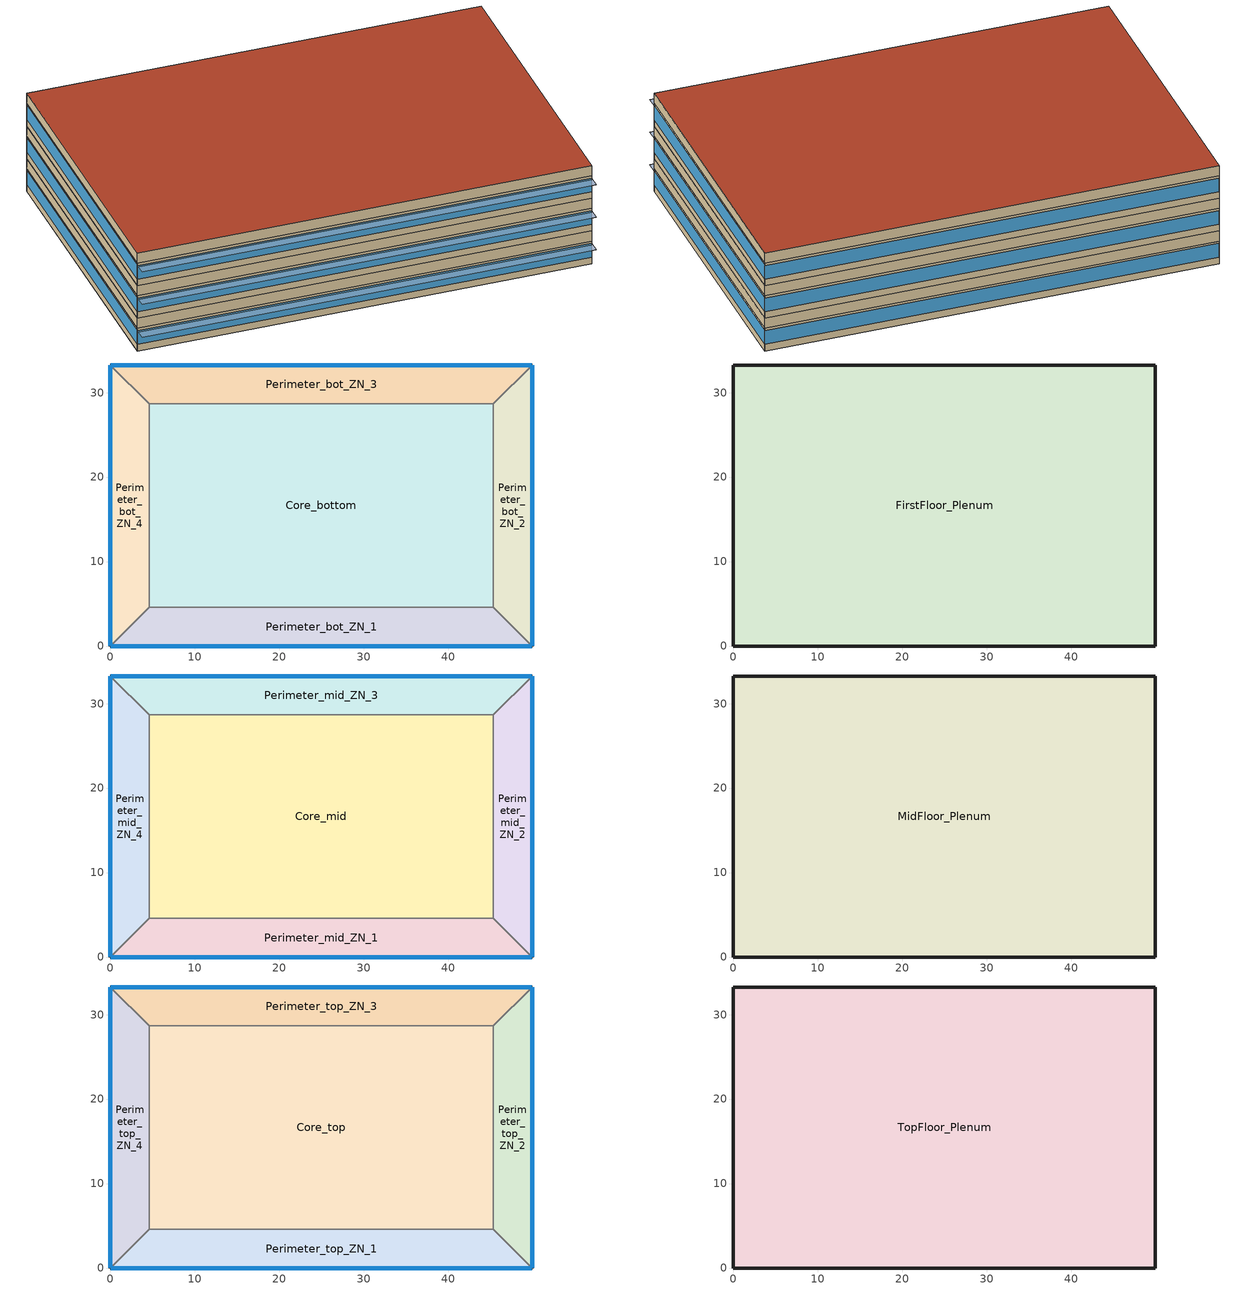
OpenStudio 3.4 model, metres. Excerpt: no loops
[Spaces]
Core_bottom
 floor ground (Foundation F 09 Perim 0 Area 98354): 45.34,28.7 45.34,4.57 4.57,4.57 4.57,28.7 z0
 wall to Perimeter_bot_ZN_1: 4.57,4.57 45.34,4.57 z0:2.74
 wall to Perimeter_bot_ZN_2: 45.34,4.57 45.34,28.7 z0:2.74
 wall to Perimeter_bot_ZN_4: 4.57,28.7 4.57,4.57 z0:2.74
 wall to Perimeter_bot_ZN_3: 45.34,28.7 4.57,28.7 z0:2.74
Perimeter_bot_ZN_2
 floor ground (Foundation F 09 Perim 3327 Area 13126): 49.91,33.27 49.91,0 45.34,4.57 45.34,28.7 z0
 wall outside: 49.91,0 49.91,33.27 z0:2.74
 wall to Perimeter_bot_ZN_1: 45.34,4.57 49.91,0 z0:2.74
 wall to Perimeter_bot_ZN_3: 49.91,33.27 45.34,28.7 z0:2.74
 window (U 0.36 SHGC 0.36 Simple Glazing Window Weighted U-0.36 SHGC 0.36): 49.91,0.03 49.91,33.25 z0.8:2.45
Perimeter_bot_ZN_3
 floor ground (Foundation F 09 Perim 4991 Area 20734): 49.91,33.27 45.34,28.7 4.57,28.7 0,33.27 z0
 wall outside: 49.91,33.27 0,33.27 z0:2.74
 wall to Perimeter_bot_ZN_4: 0,33.27 4.57,28.7 z0:2.74
 window (U 0.36 SHGC 0.36 Simple Glazing Window Weighted U-0.36 SHGC 0.36): 49.89,33.27 0.03,33.27 z0.8:2.45
Perimeter_bot_ZN_1
 floor ground (Foundation F 09 Perim 4991 Area 20734): 45.34,4.57 49.91,0 0,0 4.57,4.57 z0
 wall outside: 0,0 49.91,0 z0:2.74
 wall to Perimeter_bot_ZN_4: 4.57,4.57 0,0 z0:2.74
 window (U 0.36 SHGC 0.36 Simple Glazing Window Weighted U-0.36 SHGC 0.36): 0.03,0 49.89,0 z0.8:2.45
Perimeter_bot_ZN_4
 floor ground (Foundation F 09 Perim 3327 Area 13125): 0,33.27 4.57,28.7 4.57,4.57 0,0 z0
 wall outside: 0,33.27 0,0 z0:2.74
 window (U 0.36 SHGC 0.36 Simple Glazing Window Weighted U-0.36 SHGC 0.36): 0,33.25 0,0.03 z0.8:2.45
FirstFloor_Plenum
 floor to Perimeter_bot_ZN_3: 49.91,33.27 45.34,28.7 4.57,28.7 0,33.27 z2.74
 floor to Perimeter_bot_ZN_1: 45.34,4.57 49.91,0 0,0 4.57,4.57 z2.74
 floor to Core_bottom: 45.34,28.7 45.34,4.57 4.57,4.57 4.57,28.7 z2.74
 floor to Perimeter_bot_ZN_4: 0,33.27 4.57,28.7 4.57,4.57 0,0 z2.74
 floor to Perimeter_bot_ZN_2: 49.91,33.27 49.91,0 45.34,4.57 45.34,28.7 z2.74
 wall outside: 0,33.27 0,0 49.91,0 49.91,33.27 0,33.27 z2.74:3.96
Perimeter_mid_ZN_4
 floor to FirstFloor_Plenum: 0,33.27 4.57,28.7 4.57,4.57 0,0 z3.96
 wall outside: 0,33.27 0,0 z3.96:6.71
 wall to Perimeter_mid_ZN_3: 4.57,28.7 0,33.27 z3.96:6.71
 wall to Core_mid: 4.57,4.57 4.57,28.7 z3.96:6.71
 wall to Perimeter_mid_ZN_1: 0,0 4.57,4.57 z3.96:6.71
 window (U 0.36 SHGC 0.36 Simple Glazing Window Weighted U-0.36 SHGC 0.36): 0,33.25 0,0.03 z4.76:6.41
Perimeter_mid_ZN_1
 floor to FirstFloor_Plenum: 45.34,4.57 49.91,0 0,0 4.57,4.57 z3.96
 wall outside: 0,0 49.91,0 z3.96:6.71
 wall to Core_mid: 45.34,4.57 4.57,4.57 z3.96:6.71
 wall to Perimeter_mid_ZN_2: 49.91,0 45.34,4.57 z3.96:6.71
 window (U 0.36 SHGC 0.36 Simple Glazing Window Weighted U-0.36 SHGC 0.36): 0.03,0 49.89,0 z4.76:6.41
Perimeter_mid_ZN_2
 floor to FirstFloor_Plenum: 49.91,33.27 49.91,0 45.34,4.57 45.34,28.7 z3.96
 wall outside: 49.91,0 49.91,33.27 z3.96:6.71
 wall to Perimeter_mid_ZN_3: 49.91,33.27 45.34,28.7 z3.96:6.71
 wall to Core_mid: 45.34,28.7 45.34,4.57 z3.96:6.71
 window (U 0.36 SHGC 0.36 Simple Glazing Window Weighted U-0.36 SHGC 0.36): 49.91,0.03 49.91,33.25 z4.76:6.41
Core_mid
 floor to FirstFloor_Plenum: 45.34,28.7 45.34,4.57 4.57,4.57 4.57,28.7 z3.96
 wall to Perimeter_mid_ZN_3: 45.34,28.7 4.57,28.7 z3.96:6.71
Perimeter_mid_ZN_3
 floor to FirstFloor_Plenum: 49.91,33.27 45.34,28.7 4.57,28.7 0,33.27 z3.96
 wall outside: 49.91,33.27 0,33.27 z3.96:6.71
 window (U 0.36 SHGC 0.36 Simple Glazing Window Weighted U-0.36 SHGC 0.36): 49.89,33.27 0.03,33.27 z4.76:6.41
MidFloor_Plenum
 floor to Perimeter_mid_ZN_3: 49.91,33.27 45.34,28.7 4.57,28.7 0,33.27 z6.71
 floor to Perimeter_mid_ZN_4: 0,33.27 4.57,28.7 4.57,4.57 0,0 z6.71
 floor to Core_mid: 45.34,28.7 45.34,4.57 4.57,4.57 4.57,28.7 z6.71
 floor to Perimeter_mid_ZN_2: 49.91,33.27 49.91,0 45.34,4.57 45.34,28.7 z6.71
 floor to Perimeter_mid_ZN_1: 45.34,4.57 49.91,0 0,0 4.57,4.57 z6.71
 wall outside: 0,33.27 0,0 49.91,0 49.91,33.27 0,33.27 z6.71:7.92
Perimeter_top_ZN_3
 floor to MidFloor_Plenum: 49.91,33.27 45.34,28.7 4.57,28.7 0,33.27 z7.92
 wall outside: 49.91,33.27 0,33.27 z7.92:10.67
 wall to Perimeter_top_ZN_4: 0,33.27 4.57,28.7 z7.92:10.67
 wall to Core_top: 4.57,28.7 45.34,28.7 z7.92:10.67
 wall to Perimeter_top_ZN_2: 45.34,28.7 49.91,33.27 z7.92:10.67
 window (U 0.36 SHGC 0.36 Simple Glazing Window Weighted U-0.36 SHGC 0.36): 49.89,33.27 0.03,33.27 z8.72:10.37
Perimeter_top_ZN_4
 floor to MidFloor_Plenum: 0,33.27 4.57,28.7 4.57,4.57 0,0 z7.92
 wall outside: 0,33.27 0,0 z7.92:10.67
 wall to Perimeter_top_ZN_1: 0,0 4.57,4.57 z7.92:10.67
 wall to Core_top: 4.57,4.57 4.57,28.7 z7.92:10.67
 window (U 0.36 SHGC 0.36 Simple Glazing Window Weighted U-0.36 SHGC 0.36): 0,33.25 0,0.03 z8.72:10.37
Core_top
 floor to MidFloor_Plenum: 45.34,28.7 45.34,4.57 4.57,4.57 4.57,28.7 z7.92
 wall to Perimeter_top_ZN_1: 4.57,4.57 45.34,4.57 z7.92:10.67
 wall to Perimeter_top_ZN_2: 45.34,4.57 45.34,28.7 z7.92:10.67
Perimeter_top_ZN_2
 floor to MidFloor_Plenum: 49.91,33.27 49.91,0 45.34,4.57 45.34,28.7 z7.92
 wall outside: 49.91,0 49.91,33.27 z7.92:10.67
 wall to Perimeter_top_ZN_1: 45.34,4.57 49.91,0 z7.92:10.67
 window (U 0.36 SHGC 0.36 Simple Glazing Window Weighted U-0.36 SHGC 0.36): 49.91,0.03 49.91,33.25 z8.72:10.37
Perimeter_top_ZN_1
 floor to MidFloor_Plenum: 45.34,4.57 49.91,0 0,0 4.57,4.57 z7.92
 wall outside: 0,0 49.91,0 z7.92:10.67
 window (U 0.36 SHGC 0.36 Simple Glazing Window Weighted U-0.36 SHGC 0.36): 0.03,0 49.89,0 z8.72:10.37
TopFloor_Plenum
 floor to Perimeter_top_ZN_4: 0,33.27 4.57,28.7 4.57,4.57 0,0 z10.67
 floor to Perimeter_top_ZN_2: 49.91,33.27 49.91,0 45.34,4.57 45.34,28.7 z10.67
 floor to Core_top: 45.34,28.7 45.34,4.57 4.57,4.57 4.57,28.7 z10.67
 floor to Perimeter_top_ZN_3: 49.91,33.27 45.34,28.7 4.57,28.7 0,33.27 z10.67
 floor to Perimeter_top_ZN_1: 45.34,4.57 49.91,0 0,0 4.57,4.57 z10.67
 wall outside: 0,33.27 0,0 49.91,0 49.91,33.27 0,33.27 z10.67:11.89
 roof outside: 49.91,0 49.91,33.27 0,33.27 0,0 z11.89
shading: 49.89,0 0.03,0 0.03,-1.32 49.89,-1.32 z2.45; 49.89,0 0.03,0 0.03,-1.32 49.89,-1.32 z6.41; 49.89,0 0.03,0 0.03,-1.32 49.89,-1.32 z10.37
[Site]
New York-John F Kennedy Intl AP_NY_USA: Latitude {deg}=40.65; Longitude {deg}=-73.8; Time Zone {hr}=-5; Elevation {m}=5; Terrain=City
[Building]
-MediumOffice-ASHRAE 169-2013-4A created: 2022-11-17 12:13:07 -0800: North Axis {deg}=0; Default Construction Set=90.1-2019 - MedOffice - ASHRAE 169-2013-4A; Standards Number of Stories=3; Standards Number of Above Ground Stories=3; Standards Building Type=MediumOffice
[ClimateZones]
Climate Zone Institution Name 1=ASHRAE; Climate Zone Document Name 1=ANSI/ASHRAE Standard 169; Climate Zone Document Year 1=2006; Climate Zone Value 1=4A; Climate Zone Institution Name 2=CEC; Climate Zone Document Name 2=California Climate Zone Descriptions; Climate Zone Document Year 2=1995
[Site:WaterMainsTemperature]
Calculation Method=Correlation; Annual Average Outdoor Air Temperature {C}=12.4667; Maximum Difference In Monthly Average Outdoor Air Temperatures {deltaC}=25.2
[SizingPeriod:DesignDay] Barometric Pressure {Pa}=101241; Rain Indicator=No; Snow Indicator=No; Day of Month=21; Daylight Saving Time Indicator=No; Humidity Condition Type=Wetbulb; Dry-Bulb Temperature Range Modifier Type=DefaultMultipliers
Name | Maximum Dry-Bulb Temperature {C} | Daily Dry-Bulb Temperature Range {deltaC} | Wind Speed {m/s} | Wind Direction {deg} | Month | Day Type | Wetbulb or DewPoint at Maximum Dry-Bulb {C} | Solar Model Indicator | ASHRAE Clear Sky Optical Depth for Beam Irradiance | ASHRAE Clear Sky Optical Depth for Diffuse Irradiance | Sky Clearness
New.York-John.F.Kennedy.Intl.AP_NY_USA Ann Clg .4% Condns DB=>MWB | 32.1 | 7.4 | 5.6 | 230 | 7 | SummerDesignDay | 23.1 | ASHRAETau | 0.541 | 1.8
New.York-John.F.Kennedy.Intl.AP_NY_USA Ann Htg 99.6% Condns DB | -10.7 | 0 | 7.5 | 320 | 1 | WinterDesignDay | -10.7 | ASHRAEClearSky |  |  | 0
[Site:GroundTemperature:FCfactorMethod]
January Ground Temperature {C}=14; February Ground Temperature {C}=7.3; March Ground Temperature {C}=3.3; April Ground Temperature {C}=1.2; May Ground Temperature {C}=-0.2; June Ground Temperature {C}=5.6; July Ground Temperature {C}=10.9; August Ground Temperature {C}=16.1; September Ground Temperature {C}=21.7; October Ground Temperature {C}=25; November Ground Temperature {C}=24.8; December Ground Temperature {C}=19.9
[Material:NoMass] Thermal Absorptance=0.9; Solar Absorptance=0.7
Name | Roughness | Thermal Resistance {m2-K/W} | Visible Absorptance
CP02 CARPET PAD | VeryRough | 0.21648 | 0.8
Typical Insulation R-14.97 | Smooth | 2.63723 | 0.7
Typical Carpet Pad | Smooth | 0.21648 | 0.8
Typical Insulation R-13.45 | Smooth | 2.368 | 0.7
Typical Insulation R-30.13 | Smooth | 5.30668 | 0.7
Typical Insulation R-1.85 | Smooth | 0.326262 | 0.7
Typical Insulation R-2.38 | Smooth | 0.418404 | 0.7
[Material]
Name | Roughness | Thickness {m} | Conductivity {W/m-K} | Density {kg/m3} | Specific Heat {J/kg-K} | Thermal Absorptance | Solar Absorptance | Visible Absorptance
100mm Normalweight concrete floor | MediumSmooth | 0.1016 | 2.31 | 2322 | 832
G01 13mm gypsum board | Smooth | 0.0127 | 0.16 | 800 | 1090 | 0.9 | 0.7 | 0.5
4 in. Normalweight Concrete Floor | MediumRough | 0.1016 | 2.31 | 2322 | 832 | 0.9 | 0.7 | 0.7
25mm Stucco | Smooth | 0.0254 | 0.72 | 1856 | 840 | 0.9 | 0.7 | 0.7
5/8 in. Gypsum Board | MediumSmooth | 0.0159 | 0.16 | 800 | 1090 | 0.9 | 0.7 | 0.7
Roof Membrane | VeryRough | 0.0095 | 0.16 | 1121.29 | 1460 | 0.9 | 0.7 | 0.7
Metal Roof Surface; F08 Metal surface | Smooth | 0.0008 | 45.28 | 7824 | 500 | 0.9 | 0.7 | 0.7
8 in. Normalweight Concrete Floor | MediumRough | 0.2032 | 2.31 | 2322 | 832 | 0.9 | 0.7 | 0.7
8 in. Concrete Block Basement Wall | MediumRough | 0.2032 | 1.326 | 1842 | 912 | 0.9 | 0.7 | 0.7
G05 25mm wood | MediumSmooth | 0.0254 | 0.15 | 608 | 1630 | 0.9 | 0.5 | 0.5
Acoustic Tile - 1/2 in. | MediumSmooth | 0.0127 | 0.0576335 | 288.332 | 795.492 |  | 0 | 0
Std Wood 6inch | MediumSmooth | 0.15 | 0.12 | 540 | 1210 | 0.9 | 0.7 | 0.7
[Construction:FfactorGroundFloor] F-Factor {W/m-K}=0.899982
Name | Area {m2} | PerimeterExposed {m}
Foundation F 09 Perim 0 Area 98354 | 983.537 | 0
Foundation F 09 Perim 3327 Area 13126 | 131.262 | 33.2738
Foundation F 09 Perim 4991 Area 20734 | 207.338 | 49.911
Foundation F 09 Perim 3327 Area 13125 | 131.254 | 33.2738
[DefaultConstructionSet]
Name | Default Exterior Surface Constructions | Default Interior Surface Constructions | Default Ground Contact Surface Constructions | Default Exterior SubSurface Constructions | Default Interior SubSurface Constructions | Interior Partition Construction
90.1-2019 - MedOffice - ASHRAE 169-2013-4A | Default Surface Constructions 1 | Default Surface Constructions 2 | Default Surface Constructions 3 | Default Sub Surface Constructions 1 | Default Sub Surface Constructions 2 | Typical Interior Partition
90.1-2019 - MedOffice - Plenum - ASHRAE 169-2013-4A | Default Surface Constructions 4 | Default Surface Constructions 5 | Default Surface Constructions 6 | Default Sub Surface Constructions 3 | Default Sub Surface Constructions 4
[DefaultSurfaceConstructions]
Name | Floor Construction | Wall Construction | Roof Ceiling Construction
Default Surface Constructions 1 | Typical Insulated Exterior Mass Floor R-17.54 | Typical Insulated Steel Framed Exterior Wall R-15.63 | Typical IEAD Roof R-31.25
Default Surface Constructions 2 | Typical Interior Floor | Typical Interior Wall | Typical Interior Ceiling
Default Surface Constructions 3 | Typical Insulated Carpeted 8in Slab Floor | Typical Insulated Basement Mass Wall
Default Surface Constructions 4; Default Surface Constructions 6
Default Surface Constructions 5 | Plenum Acoustical Tile
[Construction]
Typical Insulated Exterior Mass Floor R-17.54: Typical Insulation R-14.97, 4 in. Normalweight Concrete Floor, Typical Carpet Pad
Typical Insulated Steel Framed Exterior Wall R-15.63: 25mm Stucco, 5/8 in. Gypsum Board, Typical Insulation R-13.45, 5/8 in. Gypsum Board
Typical IEAD Roof R-31.25: Roof Membrane, Typical Insulation R-30.13, Metal Roof Surface
Typical Interior Floor: 100mm Normalweight concrete floor, CP02 CARPET PAD
Typical Interior Wall: G01 13mm gypsum board, G01 13mm gypsum board
Typical Interior Ceiling: CP02 CARPET PAD, 100mm Normalweight concrete floor
Typical Insulated Carpeted 8in Slab Floor: 8 in. Normalweight Concrete Floor, Typical Carpet Pad
Typical Insulated Basement Mass Wall: 8 in. Concrete Block Basement Wall
U 0.36 SHGC 0.36 Simple Glazing Window Weighted U-0.36 SHGC 0.36: U 0.36 SHGC 0.36 Simple Glazing U-0.36 SHGC 0.36
U 0.36 SHGC 0.36 Simple Glazing Window Weighted U-0.36 SHGC 0.36 1: U 0.36 SHGC 0.36 Simple Glazing U-0.36 SHGC 0.36 1
Typical Insulated Metal Door R-2.7: F08 Metal surface, Typical Insulation R-1.85
U 0.36 SHGC 0.36 Simple Glazing Window Weighted U-0.36 SHGC 0.36 2: U 0.36 SHGC 0.36 Simple Glazing U-0.36 SHGC 0.36 2
Typical Overhead Door R-3.23: Typical Insulation R-2.38
U 0.5 SHGC 0.4 Simple Glazing Skylight U-0.5 SHGC 0.4: U 0.5 SHGC 0.4 Simple Glazing U-0.5 SHGC 0.4
Typical Interior Window: Clear 3mm
Typical Interior Door; Typical Interior Partition: G05 25mm wood
Plenum Acoustical Tile: Acoustic Tile - 1/2 in.
InteriorFurnishings: Std Wood 6inch
[DefaultSubSurfaceConstructions]
Name | Fixed Window Construction | Operable Window Construction | Door Construction | Glass Door Construction | Overhead Door Construction | Skylight Construction | Tubular Daylight Dome Construction | Tubular Daylight Diffuser Construction
Default Sub Surface Constructions 1 | U 0.36 SHGC 0.36 Simple Glazing Window Weighted U-0.36 SHGC 0.36 | U 0.36 SHGC 0.36 Simple Glazing Window Weighted U-0.36 SHGC 0.36 1 | Typical Insulated Metal Door R-2.7 | U 0.36 SHGC 0.36 Simple Glazing Window Weighted U-0.36 SHGC 0.36 2 | Typical Overhead Door R-3.23 | U 0.5 SHGC 0.4 Simple Glazing Skylight U-0.5 SHGC 0.4 | Typical Interior Window | Typical Interior Window
Default Sub Surface Constructions 2 | Typical Interior Window | Typical Interior Window | Typical Interior Door
Default Sub Surface Constructions 3; Default Sub Surface Constructions 4
[WindowMaterial:SimpleGlazingSystem]
Name | U-Factor {W/m2-K} | Solar Heat Gain Coefficient
U 0.36 SHGC 0.36 Simple Glazing U-0.36 SHGC 0.36; U 0.36 SHGC 0.36 Simple Glazing U-0.36 SHGC 0.36 1; U 0.36 SHGC 0.36 Simple Glazing U-0.36 SHGC 0.36 2 | 2.04417 | 0.36
U 0.5 SHGC 0.4 Simple Glazing U-0.5 SHGC 0.4 | 2.83913 | 0.4
[WindowMaterial:Glazing]
Clear 3mm: Optical Data Type=SpectralAverage; Thickness {m}=0.003; Solar Transmittance at Normal Incidence=0.837; Front Side Solar Reflectance at Normal Incidence=0.075; Back Side Solar Reflectance at Normal Incidence=0.075; Visible Transmittance at Normal Incidence=0.898; Front Side Visible Reflectance at Normal Incidence=0.081; Back Side Visible Reflectance at Normal Incidence=0.081; Infrared Transmittance at Normal Incidence=0; Front Side Infrared Hemispherical Emissivity=0.84; Back Side Infrared Hemispherical Emissivity=0.84; Conductivity {W/m-K}=0.9; Dirt Correction Factor for Solar and Visible Transmittance=1; Solar Diffusing=No
[Space]
Name | Space Type | Building Story | Thermal Zone | Part of Total Floor Area
Perimeter_mid_ZN_4 | Office WholeBuilding - Md Office | Building Story 2 | Perimeter_mid_ZN_4 ZN | Yes
Core_bottom | Office WholeBuilding - Md Office | Building Story 1 | Core_bottom ZN | Yes
FirstFloor_Plenum | Plenum | Building Story 1 | FirstFloor_Plenum ZN | No
TopFloor_Plenum | Plenum | Building Story 3 | TopFloor_Plenum ZN | No
Perimeter_top_ZN_3 | Office WholeBuilding - Md Office | Building Story 3 | Perimeter_top_ZN_3 ZN | Yes
Perimeter_bot_ZN_2 | Office WholeBuilding - Md Office | Building Story 1 | Perimeter_bot_ZN_2 ZN | Yes
MidFloor_Plenum | Plenum | Building Story 2 | MidFloor_Plenum ZN | No
Perimeter_mid_ZN_1 | Office WholeBuilding - Md Office | Building Story 2 | Perimeter_mid_ZN_1 ZN | Yes
Perimeter_bot_ZN_1 | Office WholeBuilding - Md Office | Building Story 1 | Perimeter_bot_ZN_1 ZN | Yes
Perimeter_bot_ZN_3 | Office WholeBuilding - Md Office | Building Story 1 | Perimeter_bot_ZN_3 ZN | Yes
Perimeter_mid_ZN_2 | Office WholeBuilding - Md Office | Building Story 2 | Perimeter_mid_ZN_2 ZN | Yes
Perimeter_top_ZN_4 | Office WholeBuilding - Md Office | Building Story 3 | Perimeter_top_ZN_4 ZN | Yes
Perimeter_bot_ZN_4 | Office WholeBuilding - Md Office | Building Story 1 | Perimeter_bot_ZN_4 ZN | Yes
Core_top | Office WholeBuilding - Md Office | Building Story 3 | Core_top ZN | Yes
Perimeter_top_ZN_2 | Office WholeBuilding - Md Office | Building Story 3 | Perimeter_top_ZN_2 ZN | Yes
Perimeter_top_ZN_1 | Office WholeBuilding - Md Office | Building Story 3 | Perimeter_top_ZN_1 ZN | Yes
Core_mid | Office WholeBuilding - Md Office | Building Story 2 | Core_mid ZN | Yes
Perimeter_mid_ZN_3 | Office WholeBuilding - Md Office | Building Story 2 | Perimeter_mid_ZN_3 ZN | Yes
[BuildingStory]
Name | Nominal Z Coordinate {m}
Building Story 1 | 0
Building Story 2 | 3.9624
Building Story 3 | 7.9248
[SpaceType]
Name | Default Schedule Set | Design Specification Outdoor Air Object | Standards Building Type | Standards Space Type | Default Construction Set
Office WholeBuilding - Md Office | Office WholeBuilding - Md Office Schedule Set | Office WholeBuilding - Md Office Ventilation | Office | Office
Plenum | Plenum Schedule Set |  |  | Plenum | 90.1-2019 - MedOffice - Plenum - ASHRAE 169-2013-4A
[People:Definition]
Office WholeBuilding - Md Office People Definition: Number of People Calculation Method=People/Area; People per Space Floor Area {person/m2}=0.0538196; Fraction Radiant=0.3
[People]
Office WholeBuilding - Md Office People: People Definition=Office WholeBuilding - Md Office People Definition; Space or SpaceType=Office WholeBuilding - Md Office; Work Efficiency Schedule=Work Efficiency Schedule; Clothing Insulation Schedule=Clothing Schedule; Air Velocity Schedule=Air Velocity Schedule; Multiplier=1
[Lights:Definition]
Office WholeBuilding - Md Office Lights Definition: Design Level Calculation Method=Watts/Area; Watts per Space Floor Area {W/m2}=6.8889; Fraction Radiant=0.7; Fraction Visible=0.2; Return Air Fraction=0
[Lights]
Office WholeBuilding - Md Office Lights: Lights Definition=Office WholeBuilding - Md Office Lights Definition; Space or SpaceType=Office WholeBuilding - Md Office; Fraction Replaceable=1
[ElectricEquipment:Definition] Fraction Radiant=0.5
Name | Design Level Calculation Method | Watts per Space Floor Area {W/m2} | Fraction Latent | Fraction Lost | Design Level {W}
Office WholeBuilding - Md Office Elec Equip Definition | Watts/Area | 8.07293 | 0 | 0
Elevator Lift Motor | EquipmentLevel |  |  |  | 16055
Elevator Fan | EquipmentLevel |  |  |  | 30.9576
Elevator Lights | EquipmentLevel |  |  |  | 32.3486
[ElectricEquipment]
Name | Electric Equipment Definition | Space or SpaceType | Schedule | Multiplier
Office WholeBuilding - Md Office Elec Equip | Office WholeBuilding - Md Office Elec Equip Definition | Office WholeBuilding - Md Office
2 Elevator Lift Motors | Elevator Lift Motor | Core_bottom | OfficeMedium BLDG_ELEVATORS | 2
2 Elevator Fans | Elevator Fan | Core_bottom | OfficeMedium ELEV_LIGHT_FAN_SCH_ADD_DF | 2
2 Elevator Lights | Elevator Lights | Core_bottom | OfficeMedium ELEV_LIGHT_FAN_SCH_ADD_DF | 2
[DesignSpecification:OutdoorAir]
Office WholeBuilding - Md Office Ventilation: Outdoor Air Method=Sum; Outdoor Air Flow per Floor Area {m3/s-m2}=0.0004318
[DefaultScheduleSet]
Name | Number of People Schedule | People Activity Level Schedule | Lighting Schedule | Electric Equipment Schedule | Infiltration Schedule
Office WholeBuilding - Md Office Schedule Set | OfficeMedium BLDG_OCC_SCH | OfficeMedium ACTIVITY_SCH | OfficeMedium BLDG_LIGHT_SCH_2013 | OfficeMedium BLDG_EQUIP_SCH_2013 | OfficeMedium INFIL_SCH_PNNL
Plenum Schedule Set
[ThermostatSetpoint:DualSetpoint]
Name | Heating Setpoint Temperature Schedule | Cooling Setpoint Temperature Schedule
Office WholeBuilding - Md Office Thermostat 1; Office WholeBuilding - Md Office Thermostat 2; Office WholeBuilding - Md Office Thermostat 3; Office WholeBuilding - Md Office Thermostat 4; Office WholeBuilding - Md Office Thermostat 5; Office WholeBuilding - Md Office Thermostat 6; Office WholeBuilding - Md Office Thermostat 7; Office WholeBuilding - Md Office Thermostat 8; Office WholeBuilding - Md Office Thermostat 9; Office WholeBuilding - Md Office Thermostat 10; Office WholeBuilding - Md Office Thermostat 11; Office WholeBuilding - Md Office Thermostat 12; Office WholeBuilding - Md Office Thermostat 13; Office WholeBuilding - Md Office Thermostat 14; Office WholeBuilding - Md Office Thermostat 15 | OfficeMedium HTGSETP_SCH_YES_OPTIMUM - occupant standby mode | OfficeMedium CLGSETP_SCH_YES_OPTIMUM - occupant standby mode
Plenum Thermostat 1; Plenum Thermostat 2; Plenum Thermostat 3
[SpaceInfiltration:DesignFlowRate]
Name | Space or SpaceType | Schedule | Design Flow Rate Calculation Method | Flow per Exterior Surface Area {m3/s-m2} | Constant Term Coefficient | Temperature Term Coefficient | Velocity Term Coefficient | Velocity Squared Term Coefficient | Design Flow Rate {m3/s}
FirstFloor_Plenum Infiltration | FirstFloor_Plenum | OfficeMedium INFIL_SCH_PNNL | Flow/ExteriorArea | 0.000569573 | 0 | 0 | 0.224 | 0
MidFloor_Plenum Infiltration | MidFloor_Plenum | OfficeMedium INFIL_SCH_PNNL | Flow/ExteriorArea | 0.000569573 | 0 | 0 | 0.224 | 0
Perimeter_bot_ZN_1 Infiltration | Perimeter_bot_ZN_1 | OfficeMedium INFIL_SCH_PNNL | Flow/ExteriorArea | 0.000569573 | 0 | 0 | 0.224 | 0
Perimeter_bot_ZN_2 Infiltration | Perimeter_bot_ZN_2 | OfficeMedium INFIL_SCH_PNNL | Flow/ExteriorArea | 0.000569573 | 0 | 0 | 0.224 | 0
Perimeter_bot_ZN_3 Infiltration | Perimeter_bot_ZN_3 | OfficeMedium INFIL_SCH_PNNL | Flow/ExteriorArea | 0.000569573 | 0 | 0 | 0.224 | 0
Perimeter_bot_ZN_4 Infiltration | Perimeter_bot_ZN_4 | OfficeMedium INFIL_SCH_PNNL | Flow/ExteriorArea | 0.000569573 | 0 | 0 | 0.224 | 0
Perimeter_mid_ZN_1 Infiltration | Perimeter_mid_ZN_1 | OfficeMedium INFIL_SCH_PNNL | Flow/ExteriorArea | 0.000569573 | 0 | 0 | 0.224 | 0
Perimeter_mid_ZN_2 Infiltration | Perimeter_mid_ZN_2 | OfficeMedium INFIL_SCH_PNNL | Flow/ExteriorArea | 0.000569573 | 0 | 0 | 0.224 | 0
Perimeter_mid_ZN_3 Infiltration | Perimeter_mid_ZN_3 | OfficeMedium INFIL_SCH_PNNL | Flow/ExteriorArea | 0.000569573 | 0 | 0 | 0.224 | 0
Perimeter_mid_ZN_4 Infiltration | Perimeter_mid_ZN_4 | OfficeMedium INFIL_SCH_PNNL | Flow/ExteriorArea | 0.000569573 | 0 | 0 | 0.224 | 0
Perimeter_top_ZN_1 Infiltration | Perimeter_top_ZN_1 | OfficeMedium INFIL_SCH_PNNL | Flow/ExteriorArea | 0.000569573 | 0 | 0 | 0.224 | 0
Perimeter_top_ZN_2 Infiltration | Perimeter_top_ZN_2 | OfficeMedium INFIL_SCH_PNNL | Flow/ExteriorArea | 0.000569573 | 0 | 0 | 0.224 | 0
Perimeter_top_ZN_3 Infiltration | Perimeter_top_ZN_3 | OfficeMedium INFIL_SCH_PNNL | Flow/ExteriorArea | 0.000569573 | 0 | 0 | 0.224 | 0
Perimeter_top_ZN_4 Infiltration | Perimeter_top_ZN_4 | OfficeMedium INFIL_SCH_PNNL | Flow/ExteriorArea | 0.000569573 | 0 | 0 | 0.224 | 0
TopFloor_Plenum Infiltration | TopFloor_Plenum | OfficeMedium INFIL_SCH_PNNL | Flow/ExteriorArea | 6.19946e-05 | 0 | 0 | 0.224 | 0
entry door Infiltration | Perimeter_bot_ZN_1 | OfficeMedium INFIL_Door_Opening_SCH | Flow/Space |  |  |  |  |  | 0.67866
[ThermalZone] Use Ideal Air Loads=No
Name | Thermostat | Primary Daylighting Control | Fraction of Zone Controlled by Primary Daylighting Control | Secondary Daylighting Control | Fraction of Zone Controlled by Secondary Daylighting Control
Core_bottom ZN | Office WholeBuilding - Md Office Thermostat 1
Core_mid ZN | Office WholeBuilding - Md Office Thermostat 2
Core_top ZN | Office WholeBuilding - Md Office Thermostat 3
FirstFloor_Plenum ZN | Plenum Thermostat 1
MidFloor_Plenum ZN | Plenum Thermostat 2
Perimeter_bot_ZN_1 ZN | Office WholeBuilding - Md Office Thermostat 4 | Perimeter_bot_ZN_1 Daylt Sensor 1 | 0.363 | Perimeter_bot_ZN_1 Daylt Sensor 2 | 0.149
Perimeter_bot_ZN_2 ZN | Office WholeBuilding - Md Office Thermostat 5 | Perimeter_bot_ZN_2 Daylt Sensor 1 | 0.373 | Perimeter_bot_ZN_2 Daylt Sensor 2 | 0.144
Perimeter_bot_ZN_3 ZN | Office WholeBuilding - Md Office Thermostat 6 | Perimeter_bot_ZN_3 Daylt Sensor 1 | 0.363 | Perimeter_bot_ZN_3 Daylt Sensor 2 | 0.149
Perimeter_bot_ZN_4 ZN | Office WholeBuilding - Md Office Thermostat 7 | Perimeter_bot_ZN_4 Daylt Sensor 1 | 0.373 | Perimeter_bot_ZN_4 Daylt Sensor 2 | 0.144
Perimeter_mid_ZN_1 ZN | Office WholeBuilding - Md Office Thermostat 8 | Perimeter_mid_ZN_1 Daylt Sensor 1 | 0.363 | Perimeter_mid_ZN_1 Daylt Sensor 2 | 0.149
Perimeter_mid_ZN_2 ZN | Office WholeBuilding - Md Office Thermostat 9 | Perimeter_mid_ZN_2 Daylt Sensor 1 | 0.373 | Perimeter_mid_ZN_2 Daylt Sensor 2 | 0.144
Perimeter_mid_ZN_3 ZN | Office WholeBuilding - Md Office Thermostat 10 | Perimeter_mid_ZN_3 Daylt Sensor 1 | 0.363 | Perimeter_mid_ZN_3 Daylt Sensor 2 | 0.149
Perimeter_mid_ZN_4 ZN | Office WholeBuilding - Md Office Thermostat 11 | Perimeter_mid_ZN_4 Daylt Sensor 1 | 0.373 | Perimeter_mid_ZN_4 Daylt Sensor 2 | 0.144
Perimeter_top_ZN_1 ZN | Office WholeBuilding - Md Office Thermostat 12 | Perimeter_top_ZN_1 Daylt Sensor 1 | 0.363 | Perimeter_top_ZN_1 Daylt Sensor 2 | 0.149
Perimeter_top_ZN_2 ZN | Office WholeBuilding - Md Office Thermostat 13 | Perimeter_top_ZN_2 Daylt Sensor 1 | 0.373 | Perimeter_top_ZN_2 Daylt Sensor 2 | 0.144
Perimeter_top_ZN_3 ZN | Office WholeBuilding - Md Office Thermostat 14 | Perimeter_top_ZN_3 Daylt Sensor 1 | 0.363 | Perimeter_top_ZN_3 Daylt Sensor 2 | 0.149
Perimeter_top_ZN_4 ZN | Office WholeBuilding - Md Office Thermostat 15 | Perimeter_top_ZN_4 Daylt Sensor 1 | 0.373 | Perimeter_top_ZN_4 Daylt Sensor 2 | 0.144
TopFloor_Plenum ZN | Plenum Thermostat 3
[Sizing:Zone] Zone Cooling Design Supply Air Temperature Input Method=SupplyAirTemperature; Zone Cooling Design Supply Air Temperature {C}=14; Zone Cooling Design Supply Air Temperature Difference {deltaC}=11.11; Zone Heating Design Supply Air Temperature Input Method=SupplyAirTemperature; Zone Heating Design Supply Air Temperature {C}=40; Zone Heating Design Supply Air Temperature Difference {deltaC}=11.11; Zone Cooling Design Supply Air Humidity Ratio {kg-H2O/kg-air}=0.0085; Zone Heating Design Supply Air Humidity Ratio {kg-H2O/kg-air}=0.008; Cooling Design Air Flow Method=DesignDay; Heating Design Air Flow Method=DesignDay; Account for Dedicated Outdoor Air System=No; Dedicated Outdoor Air System Control Strategy=NeutralSupplyAir; Dedicated Outdoor Air Low Setpoint Temperature for Design {C}=autosize; Dedicated Outdoor Air High Setpoint Temperature for Design {C}=autosize
FirstFloor_Plenum ZN; MidFloor_Plenum ZN; TopFloor_Plenum ZN
[AvailabilityManager:NightCycle] Applicability Schedule=Always On Discrete; Control Type=CycleOnAny; Thermostat Tolerance {deltaC}=1; Cycling Run Time {s}=1800
Availability Manager Night Cycle 1; Availability Manager Night Cycle 2; Availability Manager Night Cycle 3
[AirLoopHVAC:ReturnPlenum]
Name | ThermalZone
Air Loop HVAC Return Plenum 1 | FirstFloor_Plenum ZN
Air Loop HVAC Return Plenum 2 | MidFloor_Plenum ZN
Air Loop HVAC Return Plenum 3 | TopFloor_Plenum ZN
[EnergyManagementSystem:Sensor]
Name | Output Variable or Output Meter | Output Variable or Output Meter Index Key
Facility_Int_LTG | InteriorLights:Electricity
Business_Sensor | Schedule Value | OfficeMedium_BUSINESS_SCH
OAT | Site Outdoor Air Drybulb Temperature | Environment
[EnergyManagementSystem:Program]
Transformer_Load_Prog: SET Wired_LTG = Facility_Int_LTG*0.0281
SET_Core_bottomZN_Light_EMS_Program: SET Core_bottomZN_LSr_IP=0.093*Core_bottomZN_LSr/Core_bottomZN_Area; IF (Business_Sensor <= 0) && (Core_bottomZN_LSr_IP >= 0.02); SET Core_bottomZN_Light1_Actuator = 0.02*Core_bottomZN_Area/0.09290304; ELSE; SET Core_bottomZN_Light1_Actuator = NULL; ENDIF
SET_Core_midZN_Light_EMS_Program: SET Core_midZN_LSr_IP=0.093*Core_midZN_LSr/Core_midZN_Area; IF (Business_Sensor <= 0) && (Core_midZN_LSr_IP >= 0.02); SET Core_midZN_Light1_Actuator = 0.02*Core_midZN_Area/0.09290304; ELSE; SET Core_midZN_Light1_Actuator = NULL; ENDIF
SET_Core_topZN_Light_EMS_Program: SET Core_topZN_LSr_IP=0.093*Core_topZN_LSr/Core_topZN_Area; IF (Business_Sensor <= 0) && (Core_topZN_LSr_IP >= 0.02); SET Core_topZN_Light1_Actuator = 0.02*Core_topZN_Area/0.09290304; ELSE; SET Core_topZN_Light1_Actuator = NULL; ENDIF
SET_Perimeter_bot_ZN_1ZN_Light_EMS_Program: SET Perimeter_bot_ZN_1ZN_LSr_IP=0.093*Perimeter_bot_ZN_1ZN_LSr/Perimeter_bot_ZN_1ZN_Area; IF (Business_Sensor <= 0) && (Perimeter_bot_ZN_1ZN_LSr_IP >= 0.02); SET Perimeter_bot_ZN_1ZN_Light1_Actuator = 0.02*Perimeter_bot_ZN_1ZN_Area/0.09290304; ELSE; SET Perimeter_bot_ZN_1ZN_Light1_Actuator = NULL; ENDIF
SET_Perimeter_bot_ZN_2ZN_Light_EMS_Program: SET Perimeter_bot_ZN_2ZN_LSr_IP=0.093*Perimeter_bot_ZN_2ZN_LSr/Perimeter_bot_ZN_2ZN_Area; IF (Business_Sensor <= 0) && (Perimeter_bot_ZN_2ZN_LSr_IP >= 0.02); SET Perimeter_bot_ZN_2ZN_Light1_Actuator = 0.02*Perimeter_bot_ZN_2ZN_Area/0.09290304; ELSE; SET Perimeter_bot_ZN_2ZN_Light1_Actuator = NULL; ENDIF
SET_Perimeter_bot_ZN_3ZN_Light_EMS_Program: SET Perimeter_bot_ZN_3ZN_LSr_IP=0.093*Perimeter_bot_ZN_3ZN_LSr/Perimeter_bot_ZN_3ZN_Area; IF (Business_Sensor <= 0) && (Perimeter_bot_ZN_3ZN_LSr_IP >= 0.02); SET Perimeter_bot_ZN_3ZN_Light1_Actuator = 0.02*Perimeter_bot_ZN_3ZN_Area/0.09290304; ELSE; SET Perimeter_bot_ZN_3ZN_Light1_Actuator = NULL; ENDIF
SET_Perimeter_bot_ZN_4ZN_Light_EMS_Program: SET Perimeter_bot_ZN_4ZN_LSr_IP=0.093*Perimeter_bot_ZN_4ZN_LSr/Perimeter_bot_ZN_4ZN_Area; IF (Business_Sensor <= 0) && (Perimeter_bot_ZN_4ZN_LSr_IP >= 0.02); SET Perimeter_bot_ZN_4ZN_Light1_Actuator = 0.02*Perimeter_bot_ZN_4ZN_Area/0.09290304; ELSE; SET Perimeter_bot_ZN_4ZN_Light1_Actuator = NULL; ENDIF
SET_Perimeter_mid_ZN_1ZN_Light_EMS_Program: SET Perimeter_mid_ZN_1ZN_LSr_IP=0.093*Perimeter_mid_ZN_1ZN_LSr/Perimeter_mid_ZN_1ZN_Area; IF (Business_Sensor <= 0) && (Perimeter_mid_ZN_1ZN_LSr_IP >= 0.02); SET Perimeter_mid_ZN_1ZN_Light1_Actuator = 0.02*Perimeter_mid_ZN_1ZN_Area/0.09290304; ELSE; SET Perimeter_mid_ZN_1ZN_Light1_Actuator = NULL; ENDIF
SET_Perimeter_mid_ZN_2ZN_Light_EMS_Program: SET Perimeter_mid_ZN_2ZN_LSr_IP=0.093*Perimeter_mid_ZN_2ZN_LSr/Perimeter_mid_ZN_2ZN_Area; IF (Business_Sensor <= 0) && (Perimeter_mid_ZN_2ZN_LSr_IP >= 0.02); SET Perimeter_mid_ZN_2ZN_Light1_Actuator = 0.02*Perimeter_mid_ZN_2ZN_Area/0.09290304; ELSE; SET Perimeter_mid_ZN_2ZN_Light1_Actuator = NULL; ENDIF
SET_Perimeter_mid_ZN_3ZN_Light_EMS_Program: SET Perimeter_mid_ZN_3ZN_LSr_IP=0.093*Perimeter_mid_ZN_3ZN_LSr/Perimeter_mid_ZN_3ZN_Area; IF (Business_Sensor <= 0) && (Perimeter_mid_ZN_3ZN_LSr_IP >= 0.02); SET Perimeter_mid_ZN_3ZN_Light1_Actuator = 0.02*Perimeter_mid_ZN_3ZN_Area/0.09290304; ELSE; SET Perimeter_mid_ZN_3ZN_Light1_Actuator = NULL; ENDIF
SET_Perimeter_mid_ZN_4ZN_Light_EMS_Program: SET Perimeter_mid_ZN_4ZN_LSr_IP=0.093*Perimeter_mid_ZN_4ZN_LSr/Perimeter_mid_ZN_4ZN_Area; IF (Business_Sensor <= 0) && (Perimeter_mid_ZN_4ZN_LSr_IP >= 0.02); SET Perimeter_mid_ZN_4ZN_Light1_Actuator = 0.02*Perimeter_mid_ZN_4ZN_Area/0.09290304; ELSE; SET Perimeter_mid_ZN_4ZN_Light1_Actuator = NULL; ENDIF
[InternalMass:Definition]
Internal Mass Definition 1: Construction=InteriorFurnishings; Design Level Calculation Method=SurfaceArea/Area; Surface Area per Space Floor Area=2
[InternalMass] Internal Mass Definition=Internal Mass Definition 1; Multiplier=1
Name | Space or SpaceType
Perimeter_mid_ZN_4 Mass | Perimeter_mid_ZN_4
Core_bottom Mass | Core_bottom
Perimeter_mid_ZN_1 Mass | Perimeter_mid_ZN_1
MidFloor_Plenum Mass | MidFloor_Plenum
TopFloor_Plenum Mass | TopFloor_Plenum
FirstFloor_Plenum Mass | FirstFloor_Plenum
Perimeter_top_ZN_3 Mass | Perimeter_top_ZN_3
Perimeter_bot_ZN_2 Mass | Perimeter_bot_ZN_2
Perimeter_bot_ZN_1 Mass | Perimeter_bot_ZN_1
Perimeter_bot_ZN_3 Mass | Perimeter_bot_ZN_3
Perimeter_mid_ZN_2 Mass | Perimeter_mid_ZN_2
Perimeter_top_ZN_4 Mass | Perimeter_top_ZN_4
Perimeter_bot_ZN_4 Mass | Perimeter_bot_ZN_4
Core_top Mass | Core_top
Perimeter_top_ZN_2 Mass | Perimeter_top_ZN_2
Perimeter_top_ZN_1 Mass | Perimeter_top_ZN_1
Core_mid Mass | Core_mid
Perimeter_mid_ZN_3 Mass | Perimeter_mid_ZN_3
[Exterior:Lights:Definition]
Name | Design Level {W}
Occ Sensing Exterior Lights Def | 4717.264
NonDimming Exterior Lights Def | 519.2
[Exterior:Lights] Control Option=AstronomicalClock
Name | Exterior Lights Definition | Schedule
Occ Sensing Exterior Lights Def | Occ Sensing Exterior Lights Def | OfficeMedium Exterior_lighting_schedule_b_2016
NonDimming Exterior Lights Def | NonDimming Exterior Lights Def | OfficeMedium Exterior_lighting_schedule_a
[Daylighting:Control] Illuminance Setpoint {lux}=377; Minimum Input Power Fraction for Continuous Dimming Control=0.2; Minimum Light Output Fraction for Continuous Dimming Control=0.2; Probability Lighting will be Reset When Needed in Manual Stepped Control=1; Maximum Allowable Discomfort Glare Index=22
Name | Space | Position X-Coordinate {m} | Position Y-Coordinate {m} | Position Z-Coordinate {m}
Perimeter_bot_ZN_1 Daylt Sensor 1 | Perimeter_bot_ZN_1 | 24.955 | 1.537338 | 0.762
Perimeter_bot_ZN_1 Daylt Sensor 2 | Perimeter_bot_ZN_1 | 24.955 | 3.097969 | 0.762
Perimeter_bot_ZN_2 Daylt Sensor 1 | Perimeter_bot_ZN_2 | 48.3737 | 16.63685 | 0.762
Perimeter_bot_ZN_2 Daylt Sensor 2 | Perimeter_bot_ZN_2 | 46.813 | 16.63685 | 0.762
Perimeter_bot_ZN_3 Daylt Sensor 1 | Perimeter_bot_ZN_3 | 24.955 | 31.7365 | 0.762
Perimeter_bot_ZN_3 Daylt Sensor 2 | Perimeter_bot_ZN_3 | 24.955 | 30.1758 | 0.762
Perimeter_bot_ZN_4 Daylt Sensor 1 | Perimeter_bot_ZN_4 | 1.537338 | 16.63685 | 0.762
Perimeter_bot_ZN_4 Daylt Sensor 2 | Perimeter_bot_ZN_4 | 3.097969 | 16.63685 | 0.762
Perimeter_mid_ZN_1 Daylt Sensor 1 | Perimeter_mid_ZN_1 | 24.955 | 1.537338 | 4.7244
Perimeter_mid_ZN_1 Daylt Sensor 2 | Perimeter_mid_ZN_1 | 24.955 | 3.097969 | 4.7244
Perimeter_mid_ZN_2 Daylt Sensor 1 | Perimeter_mid_ZN_2 | 48.3737 | 16.63685 | 4.7244
Perimeter_mid_ZN_2 Daylt Sensor 2 | Perimeter_mid_ZN_2 | 46.813 | 16.63685 | 4.7244
Perimeter_mid_ZN_3 Daylt Sensor 1 | Perimeter_mid_ZN_3 | 24.955 | 31.7365 | 4.7244
Perimeter_mid_ZN_3 Daylt Sensor 2 | Perimeter_mid_ZN_3 | 24.955 | 30.1758 | 4.7244
Perimeter_mid_ZN_4 Daylt Sensor 1 | Perimeter_mid_ZN_4 | 1.537338 | 16.63685 | 4.7244
Perimeter_mid_ZN_4 Daylt Sensor 2 | Perimeter_mid_ZN_4 | 3.097969 | 16.63685 | 4.7244
Perimeter_top_ZN_1 Daylt Sensor 1 | Perimeter_top_ZN_1 | 24.955 | 1.537338 | 8.6868
Perimeter_top_ZN_1 Daylt Sensor 2 | Perimeter_top_ZN_1 | 24.955 | 3.097969 | 8.6868
Perimeter_top_ZN_2 Daylt Sensor 1 | Perimeter_top_ZN_2 | 48.3737 | 16.63685 | 8.6868
Perimeter_top_ZN_2 Daylt Sensor 2 | Perimeter_top_ZN_2 | 46.813 | 16.63685 | 8.6868
Perimeter_top_ZN_3 Daylt Sensor 1 | Perimeter_top_ZN_3 | 24.955 | 31.7365 | 8.6868
Perimeter_top_ZN_3 Daylt Sensor 2 | Perimeter_top_ZN_3 | 24.955 | 30.1758 | 8.6868
Perimeter_top_ZN_4 Daylt Sensor 1 | Perimeter_top_ZN_4 | 1.537338 | 16.63685 | 8.6868
Perimeter_top_ZN_4 Daylt Sensor 2 | Perimeter_top_ZN_4 | 3.097969 | 16.63685 | 8.6868
[Schedule:Ruleset]
Name | Default Day Schedule | Summer Design Day Schedule | Winter Design Day Schedule
Clothing Schedule | Clothing Schedule Default Winter Clothes
Air Velocity Schedule | Air Velocity Schedule Default
Work Efficiency Schedule | Work Efficiency Schedule Default
OfficeMedium BLDG_OCC_SCH | OfficeMedium BLDG_OCC_SCH Default | OfficeMedium BLDG_OCC_SCH Summer Design Day | OfficeMedium BLDG_OCC_SCH Winter Design Day
OfficeMedium ACTIVITY_SCH | OfficeMedium ACTIVITY_SCH Default | OfficeMedium ACTIVITY_SCH Summer Design Day | OfficeMedium ACTIVITY_SCH Winter Design Day
OfficeMedium BLDG_LIGHT_SCH_2013 | Schedule Day 5 | OfficeMedium BLDG_LIGHT_SCH_2013 Summer Design Day | OfficeMedium BLDG_LIGHT_SCH_2013 Winter Design Day
OfficeMedium BLDG_EQUIP_SCH_2013 | Schedule Day 8 | OfficeMedium BLDG_EQUIP_SCH_2013 Summer Design Day | OfficeMedium BLDG_EQUIP_SCH_2013 Winter Design Day
OfficeMedium INFIL_SCH_PNNL | OfficeMedium INFIL_SCH_PNNL Default | OfficeMedium INFIL_SCH_PNNL Summer Design Day | OfficeMedium INFIL_SCH_PNNL Winter Design Day
OfficeMedium HTGSETP_SCH_YES_OPTIMUM - occupant standby mode | OfficeMedium HTGSETP_SCH_YES_OPTIMUM Default 1 | OfficeMedium HTGSETP_SCH_YES_OPTIMUM Summer Design Day 1 | OfficeMedium HTGSETP_SCH_YES_OPTIMUM Winter Design Day 1
OfficeMedium CLGSETP_SCH_YES_OPTIMUM - occupant standby mode | OfficeMedium CLGSETP_SCH_YES_OPTIMUM Default 1 | OfficeMedium CLGSETP_SCH_YES_OPTIMUM Summer Design Day 1 | OfficeMedium CLGSETP_SCH_YES_OPTIMUM Winter Design Day 1
OfficeMedium BLDG_ELEVATORS | Schedule Day 21 | OfficeMedium BLDG_ELEVATORS Summer Design Day | OfficeMedium BLDG_ELEVATORS Winter Design Day
OfficeMedium ELEV_LIGHT_FAN_SCH_ADD_DF | OfficeMedium ELEV_LIGHT_FAN_SCH_ADD_DF Default | OfficeMedium ELEV_LIGHT_FAN_SCH_ADD_DF Summer Design Day | OfficeMedium ELEV_LIGHT_FAN_SCH_ADD_DF Winter Design Day
OfficeMedium INFIL_Door_Opening_SCH | OfficeMedium INFIL_Door_Opening_SCH Default | OfficeMedium INFIL_Door_Opening_SCH Summer Design Day | OfficeMedium INFIL_Door_Opening_SCH Winter Design Day
OfficeMedium Exterior_lighting_schedule_b_2016 | OfficeMedium Exterior_lighting_schedule_b_2016 Default | OfficeMedium Exterior_lighting_schedule_b_2016 Summer Design Day | OfficeMedium Exterior_lighting_schedule_b_2016 Winter Design Day
OfficeMedium Exterior_lighting_schedule_a | OfficeMedium Exterior_lighting_schedule_a Default | OfficeMedium Exterior_lighting_schedule_a Summer Design Day | OfficeMedium Exterior_lighting_schedule_a Winter Design Day
[Schedule:Day]
Clothing Schedule Default Winter Clothes; OfficeMedium BLDG_LIGHT_SCH_2013 Summer Design Day; OfficeMedium BLDG_EQUIP_SCH_2013 Summer Design Day; OfficeMedium INFIL_SCH_PNNL Default: 24, 0, 1
Clothing Schedule Summer Clothes: 24, 0, 0.5
Air Velocity Schedule Default: 24, 0, 0.2
Work Efficiency Schedule Default; OfficeMedium BLDG_OCC_SCH Winter Design Day; Schedule Day 5; OfficeMedium BLDG_LIGHT_SCH_2013 Winter Design Day; Schedule Day 8; OfficeMedium BLDG_EQUIP_SCH_2013 Winter Design Day; Schedule Day 21; OfficeMedium BLDG_ELEVATORS Winter Design Day; OfficeMedium BLDG_ELEVATORS Sun|WntrDsn Day; OfficeMedium ELEV_LIGHT_FAN_SCH_ADD_DF Default; OfficeMedium ELEV_LIGHT_FAN_SCH_ADD_DF Winter Design Day; OfficeMedium INFIL_Door_Opening_SCH Default; OfficeMedium INFIL_Door_Opening_SCH Winter Design Day; OfficeMedium INFIL_Door_Opening_SCH Summer Design Day: 24, 0, 0
OfficeMedium BLDG_OCC_SCH Default: 6, 0, 0, 18, 0, 0.05, 24, 0, 0
OfficeMedium BLDG_OCC_SCH Sat Day: 6, 0, 0, 8, 0, 0.1, 12, 0, 0.3, 17, 0, 0.1, 19, 0, 0.05, 24, 0, 0
OfficeMedium BLDG_OCC_SCH Summer Design Day: 6, 0, 0, 22, 0, 1, 24, 0, 0.05
OfficeMedium BLDG_OCC_SCH Wkdy Day: 6, 0, 0, 7, 0, 0.1, 8, 0, 0.2, 12, 0, 0.95, 13, 0, 0.5, 17, 0, 0.95, 18, 0, 0.3, 22, 0, 0.1, 24, 0, 0.05
OfficeMedium ACTIVITY_SCH Default; OfficeMedium ACTIVITY_SCH Winter Design Day; OfficeMedium ACTIVITY_SCH Summer Design Day: 24, 0, 120
OfficeMedium BLDG_LIGHT_SCH_2013 Sat Day: 6, 0, 0.05, 8, 0, 0.0862326, 12, 0, 0.258698, 17, 0, 0.129349, 19, 0, 0.0431163, 24, 0, 0.05
OfficeMedium BLDG_LIGHT_SCH_2013 Sun Day: 6, 0, 0.05, 18, 0, 0.0431163, 24, 0, 0.05
OfficeMedium BLDG_LIGHT_SCH_2013 Wkdy Day: 5, 0, 0.05, 6, 0, 0.1, 7, 0, 0.0862326, 8, 0, 0.258698, 17, 0, 0.776093, 18, 0, 0.431163, 20, 0, 0.258698, 22, 0, 0.172465, 23, 0, 0.0862326, 24, 0, 0.0431163
OfficeMedium BLDG_EQUIP_SCH_2013 Sat Day: 6, 0, 0.230755, 8, 0, 0.381235, 12, 0, 0.476543, 17, 0, 0.33358, 19, 0, 0.285926, 24, 0, 0.230755
OfficeMedium BLDG_EQUIP_SCH_2013 Sun Day: 6, 0, 0.230755, 18, 0, 0.288107, 24, 0, 0.230755
OfficeMedium BLDG_EQUIP_SCH_2013 Wkdy Day: 6, 0, 0.307674, 8, 0, 0.381235, 12, 0, 0.857778, 13, 0, 0.76247, 17, 0, 0.857778, 18, 0, 0.476543, 24, 0, 0.381235
OfficeMedium INFIL_SCH_PNNL Summer Design Day; OfficeMedium INFIL_SCH_PNNL SmrDsn|Wkdy Day: 6, 0, 1, 22, 0, 0.25, 24, 0, 1
OfficeMedium INFIL_SCH_PNNL Winter Design Day; OfficeMedium INFIL_SCH_PNNL WntrDsn|Sat Day: 6, 0, 1, 18, 0, 0.25, 24, 0, 1
OfficeMedium HTGSETP_SCH_YES_OPTIMUM Default 1: 12, 0, 15.6, 13, 0, 15.0444, 24, 0, 15.6
OfficeMedium HTGSETP_SCH_YES_OPTIMUM Summer Design Day 1: 24, 0, 15.6
OfficeMedium HTGSETP_SCH_YES_OPTIMUM Winter Design Day 1: 5, 0, 15.6, 6, 0, 17.6, 7, 0, 19.6, 22, 0, 21, 24, 0, 15.6
OfficeMedium HTGSETP_SCH_YES_OPTIMUM Wkdy Day 1: 5, 0, 15.6, 6, 0, 17.8, 7, 0, 20, 12, 0, 21, 13, 0, 20.4444, 22, 0, 21, 24, 0, 15.6
OfficeMedium HTGSETP_SCH_YES_OPTIMUM Sat Day 1: 5, 0, 15.6, 6, 0, 17.8, 7, 0, 20, 12, 0, 21, 13, 0, 20.4444, 17, 0, 21, 24, 0, 15.6
OfficeMedium CLGSETP_SCH_YES_OPTIMUM Default 1: 12, 0, 26.7, 13, 0, 27.2556, 24, 0, 26.7
OfficeMedium CLGSETP_SCH_YES_OPTIMUM Summer Design Day 1: 5, 0, 26.7, 6, 0, 25.7, 7, 0, 25, 22, 0, 24, 24, 0, 26.7
OfficeMedium CLGSETP_SCH_YES_OPTIMUM Winter Design Day 1: 24, 0, 26.7
OfficeMedium CLGSETP_SCH_YES_OPTIMUM Wkdy Day 1: 5, 0, 26.7, 6, 0, 25.6, 7, 0, 25, 12, 0, 24, 13, 0, 24.5556, 22, 0, 24, 24, 0, 26.7
OfficeMedium CLGSETP_SCH_YES_OPTIMUM Sat Day 1: 5, 0, 26.7, 6, 0, 25.7, 7, 0, 25, 12, 0, 24, 13, 0, 24.5556, 17, 0, 24, 24, 0, 26.7
OfficeMedium BLDG_ELEVATORS Sat Day; OfficeMedium ELEV_LIGHT_FAN_SCH_ADD_DF Sat Day: 7, 0, 0, 8, 0, 0.16, 9, 0, 0.14, 10, 0, 0.21, 11, 0, 0.18, 12, 0, 0.25, 13, 0, 0.21, 14, 0, 0.13, 15, 0, 0.08, 16, 0, 0.04, 17, 0, 0.05, 18, 0, 0.06, 24, 0, 0
OfficeMedium BLDG_ELEVATORS Summer Design Day; OfficeMedium ELEV_LIGHT_FAN_SCH_ADD_DF Summer Design Day: 24, 0, 0.69
OfficeMedium BLDG_ELEVATORS Wkdy Day; OfficeMedium ELEV_LIGHT_FAN_SCH_ADD_DF Wkdy Day: 7, 0, 0, 8, 0, 0.35, 9, 0, 0.69, 10, 0, 0.43, 11, 0, 0.37, 12, 0, 0.43, 13, 0, 0.58, 14, 0, 0.48, 16, 0, 0.37, 17, 0, 0.46, 18, 0, 0.62, 19, 0, 0.12, 21, 0, 0.04, 24, 0, 0
OfficeMedium INFIL_Door_Opening_SCH Wkdy Day: 6, 0, 0, 7, 0, 0.144, 8, 0, 1, 12, 0, 0.144, 13, 0, 1, 17, 0, 0.144, 18, 0, 1, 19, 0, 0.144, 24, 0, 0
OfficeMedium Exterior_lighting_schedule_b_2016 Default; OfficeMedium Exterior_lighting_schedule_b_2016 Winter Design Day; OfficeMedium Exterior_lighting_schedule_b_2016 Summer Design Day: 6, 0, 0.5, 24, 0, 1
OfficeMedium Exterior_lighting_schedule_a Default; OfficeMedium Exterior_lighting_schedule_a Winter Design Day; OfficeMedium Exterior_lighting_schedule_a Summer Design Day: 6, 0, 0, 24, 0, 1
[Schedule:Rule] Date Specification Type=DateRange; Start Day=1
Name | Schedule Ruleset | Rule Order | Day Schedule | Start Month | End Month | End Day | Apply Saturday | Apply Monday | Apply Tuesday | Apply Wednesday | Apply Thursday | Apply Friday | Apply Sunday
Schedule Rule 1 | Clothing Schedule | 0 | Clothing Schedule Summer Clothes | 5 | 9 | 30
Schedule Rule 2 | OfficeMedium BLDG_OCC_SCH | 1 | OfficeMedium BLDG_OCC_SCH Sat Day | 1 | 12 | 31 | Yes
Schedule Rule 3 | OfficeMedium BLDG_OCC_SCH | 0 | OfficeMedium BLDG_OCC_SCH Wkdy Day | 1 | 12 | 31 |  | Yes | Yes | Yes | Yes | Yes
Schedule Rule 4 | OfficeMedium BLDG_LIGHT_SCH_2013 | 2 | OfficeMedium BLDG_LIGHT_SCH_2013 Sat Day | 1 | 12 | 31 | Yes
Schedule Rule 5 | OfficeMedium BLDG_LIGHT_SCH_2013 | 1 | OfficeMedium BLDG_LIGHT_SCH_2013 Sun Day | 1 | 12 | 31 |  |  |  |  |  |  | Yes
Schedule Rule 6 | OfficeMedium BLDG_LIGHT_SCH_2013 | 0 | OfficeMedium BLDG_LIGHT_SCH_2013 Wkdy Day | 1 | 12 | 31 |  | Yes | Yes | Yes | Yes | Yes
Schedule Rule 7 | OfficeMedium BLDG_EQUIP_SCH_2013 | 2 | OfficeMedium BLDG_EQUIP_SCH_2013 Sat Day | 1 | 12 | 31 | Yes
Schedule Rule 8 | OfficeMedium BLDG_EQUIP_SCH_2013 | 1 | OfficeMedium BLDG_EQUIP_SCH_2013 Sun Day | 1 | 12 | 31 |  |  |  |  |  |  | Yes
Schedule Rule 9 | OfficeMedium BLDG_EQUIP_SCH_2013 | 0 | OfficeMedium BLDG_EQUIP_SCH_2013 Wkdy Day | 1 | 12 | 31 |  | Yes | Yes | Yes | Yes | Yes
Schedule Rule 10 | OfficeMedium INFIL_SCH_PNNL | 1 | OfficeMedium INFIL_SCH_PNNL SmrDsn|Wkdy Day | 1 | 12 | 31 |  | Yes | Yes | Yes | Yes | Yes
Schedule Rule 11 | OfficeMedium INFIL_SCH_PNNL | 0 | OfficeMedium INFIL_SCH_PNNL WntrDsn|Sat Day | 1 | 12 | 31 | Yes
Schedule Rule 16 | OfficeMedium HTGSETP_SCH_YES_OPTIMUM - occupant standby mode | 0 | OfficeMedium HTGSETP_SCH_YES_OPTIMUM Wkdy Day 1 | 1 | 12 | 31 |  | Yes | Yes | Yes | Yes | Yes
Schedule Rule 17 | OfficeMedium HTGSETP_SCH_YES_OPTIMUM - occupant standby mode | 1 | OfficeMedium HTGSETP_SCH_YES_OPTIMUM Sat Day 1 | 1 | 12 | 31 | Yes
Schedule Rule 18 | OfficeMedium CLGSETP_SCH_YES_OPTIMUM - occupant standby mode | 0 | OfficeMedium CLGSETP_SCH_YES_OPTIMUM Wkdy Day 1 | 1 | 12 | 31 |  | Yes | Yes | Yes | Yes | Yes
Schedule Rule 19 | OfficeMedium CLGSETP_SCH_YES_OPTIMUM - occupant standby mode | 1 | OfficeMedium CLGSETP_SCH_YES_OPTIMUM Sat Day 1 | 1 | 12 | 31 | Yes
Schedule Rule 24 | OfficeMedium BLDG_ELEVATORS | 2 | OfficeMedium BLDG_ELEVATORS Sat Day | 1 | 12 | 31 | Yes
Schedule Rule 25 | OfficeMedium BLDG_ELEVATORS | 1 | OfficeMedium BLDG_ELEVATORS Sun|WntrDsn Day | 1 | 12 | 31 |  |  |  |  |  |  | Yes
Schedule Rule 26 | OfficeMedium BLDG_ELEVATORS | 0 | OfficeMedium BLDG_ELEVATORS Wkdy Day | 1 | 12 | 31 |  | Yes | Yes | Yes | Yes | Yes
Schedule Rule 27 | OfficeMedium ELEV_LIGHT_FAN_SCH_ADD_DF | 1 | OfficeMedium ELEV_LIGHT_FAN_SCH_ADD_DF Sat Day | 1 | 12 | 31 | Yes
Schedule Rule 28 | OfficeMedium ELEV_LIGHT_FAN_SCH_ADD_DF | 0 | OfficeMedium ELEV_LIGHT_FAN_SCH_ADD_DF Wkdy Day | 1 | 12 | 31 |  | Yes | Yes | Yes | Yes | Yes
Schedule Rule 29 | OfficeMedium INFIL_Door_Opening_SCH | 0 | OfficeMedium INFIL_Door_Opening_SCH Wkdy Day | 1 | 12 | 31 |  | Yes | Yes | Yes | Yes | Yes
